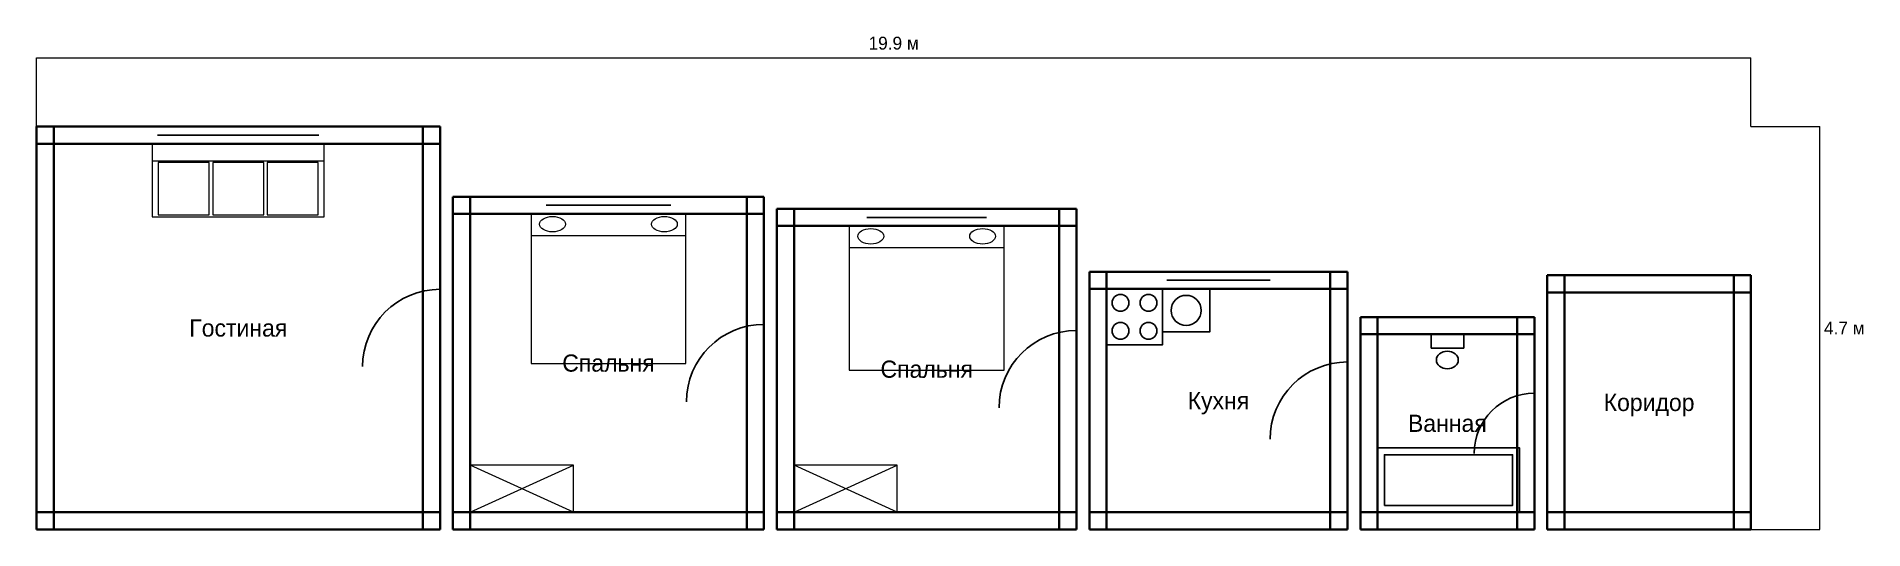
# Model space of a CAD drawing. Header units: metres. Extents: x 15 to 2139, y 30 to 604.
import ezdxf
from ezdxf.enums import TextEntityAlignment as Align

# ---------------------------------------------------------------- set-up
doc = ezdxf.new("R2010")
doc.units = ezdxf.units.M
for name, color, linetype, lineweight in [('Двери', 7, 'Continuous', 25), ('Мебель', 7, 'Continuous', 18), ('Окна', 7, 'Continuous', 25), ('Размеры', 1, 'Continuous', 13), ('Стены', 7, 'Continuous', 35), ('Текст', 7, 'Continuous', 13)]:
    doc.layers.add(name, color=color, linetype=linetype, lineweight=lineweight)

msp = doc.modelspace()

# ---------------------------------------------------------------- linework, layer by layer
at = {"layer": 'Двери'}
for p, q in [((484, 219.5), (484, 309.5)), ((860.5, 178.7), (860.5, 268.6)), ((1223.8, 171.6), (1223.8, 261.6)), ((1538.8, 135), (1538.8, 225)), ((1756.1, 118.6), (1756.1, 188.6))]:
    msp.add_line(p, q, dxfattribs=at)
for centre, radius in [((484, 219.5), 90), ((860.5, 178.7), 90), ((1223.8, 171.6), 90), ((1538.8, 135), 90), ((1756.1, 118.6), 70)]:
    msp.add_arc(centre, radius, 90, 180, dxfattribs=at)
at = {"layer": 'Мебель'}
for p, q in [((149.5, 459), (349.5, 459)), ((589.8, 372.3), (769.8, 372.3)), ((959.7, 358.2), (1139.7, 358.2)), ((519, 50), (639, 105)), ((639, 50), (519, 105)), ((895.5, 50), (1015.5, 105)), ((1015.5, 50), (895.5, 105))]:
    msp.add_line(p, q, dxfattribs=at)
for points in [[(149.5, 394), (349.5, 394), (349.5, 479), (149.5, 479), (149.5, 394)], [(156.5, 396), (215.8, 396), (215.8, 457), (156.5, 457), (156.5, 396)], [(219.8, 396), (279.2, 396), (279.2, 457), (219.8, 457), (219.8, 396)], [(283.2, 396), (342.5, 396), (342.5, 457), (283.2, 457), (283.2, 396)], [(589.8, 223), (769.8, 223), (769.8, 397.3), (589.8, 397.3), (589.8, 223)], [(959.7, 215.3), (1139.7, 215.3), (1139.7, 383.2), (959.7, 383.2), (959.7, 215.3)], [(519, 50), (639, 50), (639, 105), (519, 105), (519, 50)], [(895.5, 50), (1015.5, 50), (1015.5, 105), (895.5, 105), (895.5, 50)]]:
    msp.add_lwpolyline(points, dxfattribs=at)
for centre in [(614.8, 385.3), (744.8, 385.3), (984.7, 371.2), (1114.7, 371.2)]:
    msp.add_ellipse(centre, major_axis=(15, 0), ratio=0.6, dxfattribs=at)
at = {"layer": 'Окна'}
for p, q in [((155.7, 499), (343.3, 499)), ((155.7, 489), (343.3, 489)), ((155.7, 479), (343.3, 479)), ((607.5, 417.3), (752.1, 417.3)), ((607.5, 407.3), (752.1, 407.3)), ((607.5, 397.3), (752.1, 397.3)), ((980, 403.2), (1119.3, 403.2)), ((980, 393.2), (1119.3, 393.2)), ((980, 383.2), (1119.3, 383.2)), ((1328.8, 330), (1448.8, 330)), ((1328.8, 320), (1448.8, 320)), ((1328.8, 310), (1448.8, 310))]:
    msp.add_line(p, q, dxfattribs=at)
at = {"layer": 'Размеры', "color": 1}
for p, q in [((15, 579), (2007.7, 579)), ((15, 499), (15, 579)), ((2007.7, 499), (2007.7, 579)), ((2007.7, 499), (2087.7, 499)), ((2087.7, 30), (2087.7, 499)), ((2007.7, 30), (2087.7, 30))]:
    msp.add_line(p, q, dxfattribs=at)
at = {"layer": 'Сантехника'}
for points in [[(1258.8, 245), (1323.8, 245), (1323.8, 310), (1258.8, 310), (1258.8, 245)], [(1323.8, 260), (1378.8, 260), (1378.8, 310), (1323.8, 310), (1323.8, 260)], [(1636, 241.1), (1674, 241.1), (1674, 257.2), (1636, 257.2), (1636, 241.1)], [(1573.8, 50), (1738.8, 50), (1738.8, 125), (1573.8, 125), (1573.8, 50)], [(1581.8, 58), (1730.8, 58), (1730.8, 117), (1581.8, 117), (1581.8, 58)]]:
    msp.add_lwpolyline(points, dxfattribs=at)
for centre, radius in [((1275, 293.8), 9.75), ((1307.5, 293.8), 9.75), ((1351.3, 285), 17.5), ((1275, 261.2), 9.75), ((1307.5, 261.2), 9.75)]:
    msp.add_circle(centre, radius, dxfattribs=at)
msp.add_ellipse((1654.9, 227.3), major_axis=(12.7, 0), ratio=0.8, dxfattribs=at)
at = {"layer": 'Стены'}
for p, q in [((484, 499), (15, 499)), ((15, 499), (15, 30)), ((35, 499), (35, 30)), ((464, 30), (464, 499)), ((484, 30), (484, 499)), ((484, 479), (15, 479)), ((860.5, 417.3), (499, 417.3)), ((499, 417.3), (499, 30)), ((519, 417.3), (519, 30)), ((840.5, 30), (840.5, 417.3)), ((860.5, 30), (860.5, 417.3)), ((860.5, 397.3), (499, 397.3)), ((1223.8, 403.2), (875.5, 403.2)), ((875.5, 403.2), (875.5, 30)), ((1223.8, 383.2), (875.5, 383.2)), ((895.5, 403.2), (895.5, 30)), ((1203.8, 30), (1203.8, 403.2)), ((1223.8, 30), (1223.8, 403.2)), ((1538.8, 330), (1238.8, 330)), ((1238.8, 330), (1238.8, 30)), ((1258.8, 330), (1258.8, 30)), ((1518.8, 30), (1518.8, 330)), ((1538.8, 30), (1538.8, 330)), ((2007.7, 325.8), (1771.1, 325.8)), ((1771.1, 325.8), (1771.1, 30)), ((1791.1, 325.8), (1791.1, 30)), ((1987.7, 30), (1987.7, 325.8)), ((2007.7, 30), (2007.7, 325.8)), ((1538.8, 310), (1238.8, 310)), ((2007.7, 305.8), (1771.1, 305.8)), ((1756.1, 277.2), (1553.8, 277.2)), ((1553.8, 277.2), (1553.8, 30)), ((1573.8, 277.2), (1573.8, 30)), ((1736.1, 30), (1736.1, 277.2)), ((1756.1, 30), (1756.1, 277.2)), ((1756.1, 257.2), (1553.8, 257.2)), ((15, 50), (484, 50)), ((499, 50), (860.5, 50)), ((875.5, 50), (1223.8, 50)), ((1238.8, 50), (1538.8, 50)), ((1553.8, 50), (1756.1, 50)), ((1771.1, 50), (2007.7, 50)), ((15, 30), (484, 30)), ((499, 30), (860.5, 30)), ((875.5, 30), (1223.8, 30)), ((1238.8, 30), (1538.8, 30)), ((1553.8, 30), (1756.1, 30)), ((1771.1, 30), (2007.7, 30))]:
    msp.add_line(p, q, dxfattribs=at)

# ---------------------------------------------------------------- texts
at = {"layer": 'Размеры', "color": 1}
msp.add_text('19.9 м', height=15, dxfattribs=at).set_placement((1011.3, 584), align=Align.BOTTOM_CENTER)
msp.add_text('4.7 м', height=15, dxfattribs=at).set_placement((2092.7, 264.5), align=Align.MIDDLE_LEFT)
at = {"layer": 'Текст'}
for s, p in [('Гостиная', (249.5, 264.5)), ('Спальня', (679.8, 223.7)), ('Спальня', (1049.7, 216.6)), ('Кухня', (1388.8, 180)), ('Коридор', (1889.4, 177.9)), ('Ванная', (1654.9, 153.6))]:
    msp.add_text(s, height=20, dxfattribs=at).set_placement(p, align=Align.MIDDLE_CENTER)

doc.saveas('drawing.dxf')
